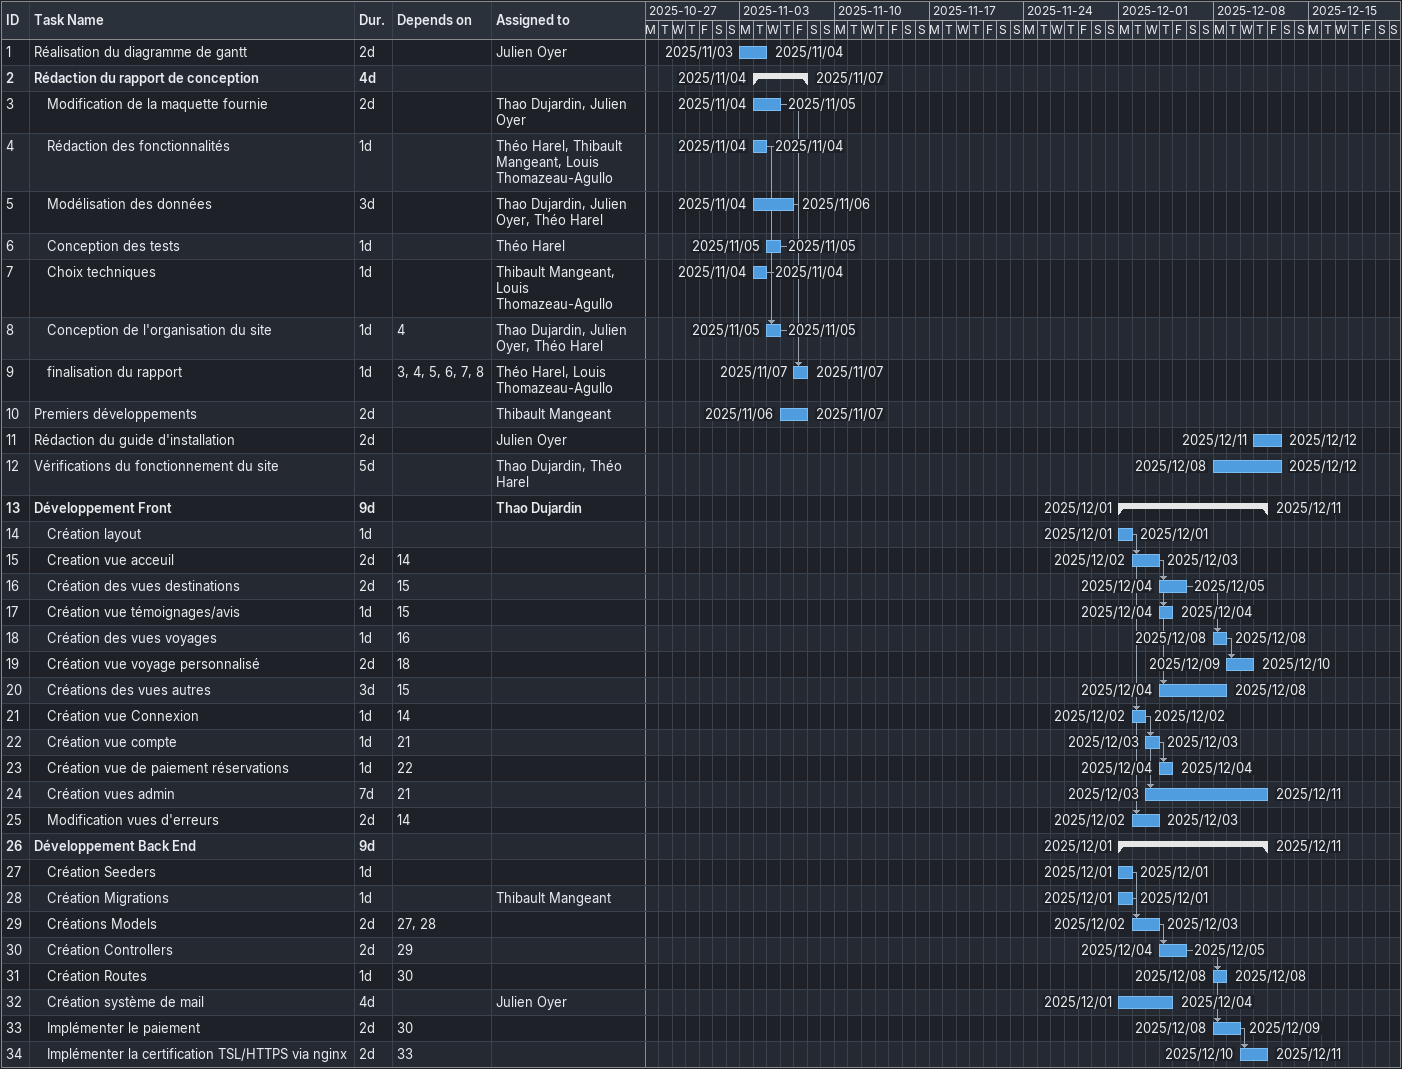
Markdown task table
| ID | Level | Task | Duration | Start | Finish | Predecessors | Resources |
|---|---|---|---|---|---|---|---|
| 1 | 1 | Réalisation du diagramme de gantt | 2d | 2025-11-03 | 2025-11-04 |  | Julien Oyer |
| 2 | 1 | **Rédaction du rapport de conception** | 4d | 2025-11-04 | 2025-11-07 |  |  |
| 3 | 2 | Modification de la maquette fournie | 2d | 2025-11-04 | 2025-11-05 |  | Thao Dujardin, Julien Oyer |
| 4 | 2 | Rédaction des fonctionnalités | 1d | 2025-11-04 | 2025-11-04 |  | Théo Harel, Thibault Mangeant, Louis Thomazeau-Agullo |
| 5 | 2 | Modélisation des données | 3d | 2025-11-04 | 2025-11-06 |  | Thao Dujardin, Julien Oyer, Théo Harel |
| 6 | 2 | Conception des tests | 1d | 2025-11-05 | 2025-11-05 |  | Théo Harel |
| 7 | 2 | Choix techniques | 1d | 2025-11-04 | 2025-11-04 |  | Thibault Mangeant, Louis Thomazeau-Agullo |
| 8 | 2 | Conception de l'organisation du site | 1d | 2025-11-05 | 2025-11-05 | 4 | Thao Dujardin, Julien Oyer, Théo Harel |
| 9 | 2 | finalisation du rapport | 1d | 2025-11-07 | 2025-11-07 | 3, 4, 5, 6, 7, 8 | Théo Harel, Louis Thomazeau-Agullo |
| 10 | 1 | Premiers développements | 2d | 2025-11-06 | 2025-11-07 |  | Thibault Mangeant |
| 11 | 1 | Rédaction du guide d'installation | 2d | 2025-12-11 | 2025-12-12 |  | Julien Oyer |
| 12 | 1 | Vérifications du fonctionnement du site | 5d | 2025-12-08 | 2025-12-12 |  | Thao Dujardin, Théo Harel |
| 13 | 1 | **Développement Front** | 9d | 2025-12-01 | 2025-12-11 |  | Thao Dujardin |
| 14 | 2 | Création layout | 1d | 2025-12-01 | 2025-12-01 |  |  |
| 15 | 2 | Creation vue acceuil | 2d | 2025-12-02 | 2025-12-03 | 14 |  |
| 16 | 2 | Création des vues destinations | 2d | 2025-12-04 | 2025-12-05 | 15 |  |
| 17 | 2 | Création vue témoignages/avis | 1d | 2025-12-04 | 2025-12-04 | 15 |  |
| 18 | 2 | Création des vues voyages | 1d | 2025-12-08 | 2025-12-08 | 16 |  |
| 19 | 2 | Création vue voyage personnalisé | 2d | 2025-12-09 | 2025-12-10 | 18 |  |
| 20 | 2 | Créations des vues autres | 3d | 2025-12-04 | 2025-12-08 | 15 |  |
| 21 | 2 | Création vue Connexion | 1d | 2025-12-02 | 2025-12-02 | 14 |  |
| 22 | 2 | Création vue compte | 1d | 2025-12-03 | 2025-12-03 | 21 |  |
| 23 | 2 | Création vue de paiement réservations | 1d | 2025-12-04 | 2025-12-04 | 22 |  |
| 24 | 2 | Création vues admin | 7d | 2025-12-03 | 2025-12-11 | 21 |  |
| 25 | 2 | Modification vues d'erreurs | 2d | 2025-12-02 | 2025-12-03 | 14 |  |
| 26 | 1 | **Développement Back End** | 9d | 2025-12-01 | 2025-12-11 |  |  |
| 27 | 2 | Création Seeders | 1d | 2025-12-01 | 2025-12-01 |  |  |
| 28 | 2 | Création Migrations | 1d | 2025-12-01 | 2025-12-01 |  | Thibault Mangeant |
| 29 | 2 | Créations Models | 2d | 2025-12-02 | 2025-12-03 | 27, 28 |  |
| 30 | 2 | Création Controllers | 2d | 2025-12-04 | 2025-12-05 | 29 |  |
| 31 | 2 | Création Routes | 1d | 2025-12-08 | 2025-12-08 | 30 |  |
| 32 | 2 | Création système de mail | 4d | 2025-12-01 | 2025-12-04 |  | Julien Oyer |
| 33 | 2 | Implémenter le paiement | 2d | 2025-12-08 | 2025-12-09 | 30 |  |
| 34 | 2 | Implémenter la certification TSL/HTTPS via nginx | 2d | 2025-12-10 | 2025-12-11 | 33 |  |
